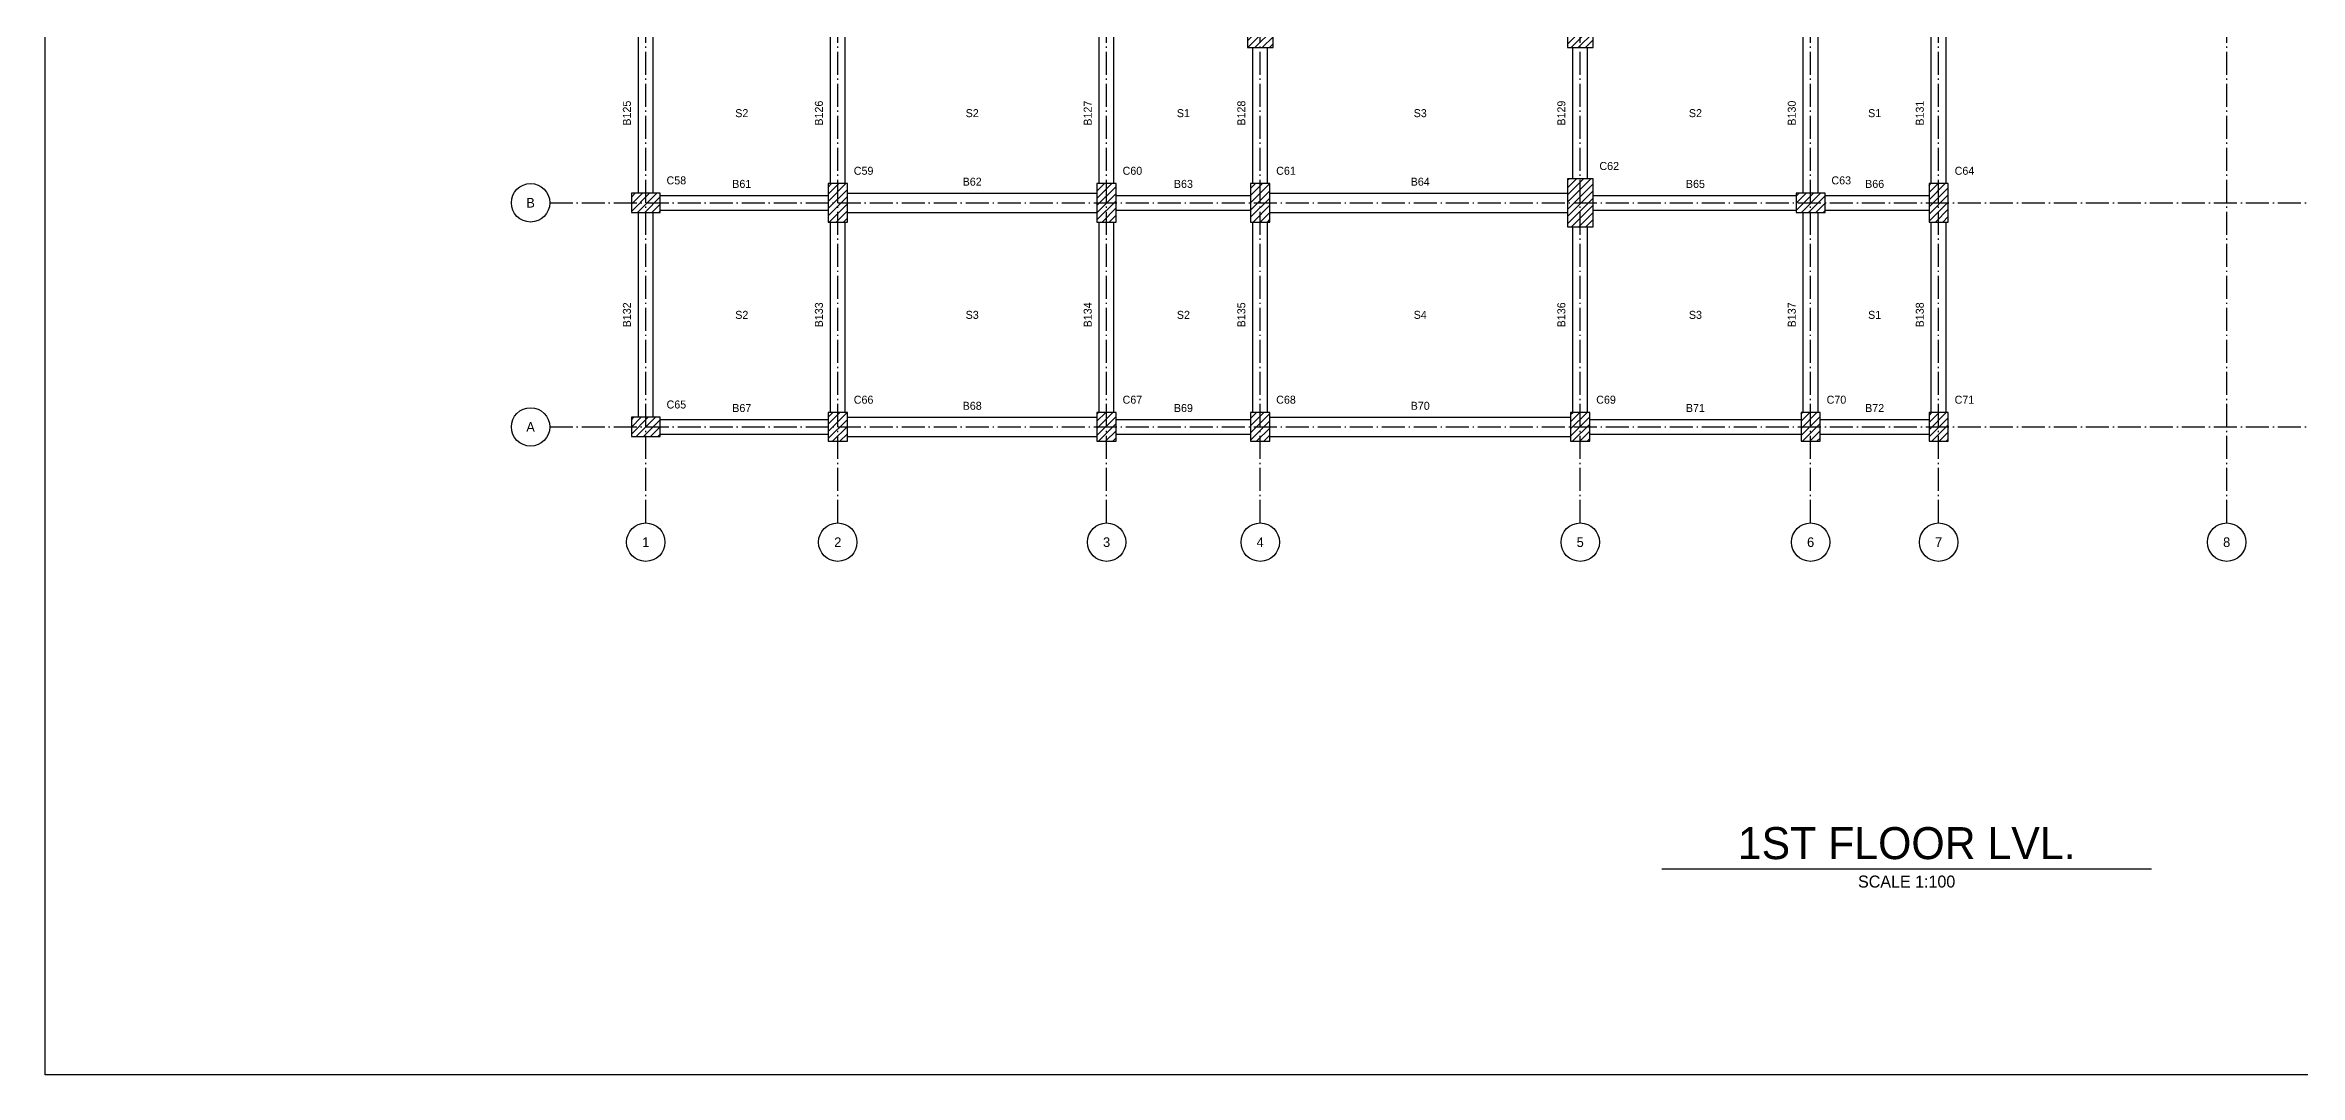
# Model space of a CAD drawing. Header units: millimetres. Extents: x -71346 to 347304, y -10119 to 33865.
# Drawn here: x 49225 to 84454, y -10119 to 5962 of the extents above; entities that cross this region are included whole.
import ezdxf
from ezdxf.enums import TextEntityAlignment as Align

# ---------------------------------------------------------------- set-up
doc = ezdxf.new("R2010")
doc.units = ezdxf.units.MM
doc.header["$LTSCALE"] = 40
doc.linetypes.add('GRIDLINE', pattern=[12.5, 9, -1.5, 0.5, -1.5])
for name, color, linetype in [('A-FLOR-IDEN', 11, 'Continuous'), ('G-ANNO-TEXT', 231, 'Continuous'), ('S-BEAM', 12, 'Continuous'), ('S-BEAM-IDEN', 2, 'Continuous'), ('S-COLS', 52, 'Continuous'), ('S-COLS-IDEN', 171, 'Continuous'), ('S-GRID', 8, 'GRIDLINE'), ('S-GRID-IDEN', 8, 'Continuous')]:
    doc.layers.add(name, color=color, linetype=linetype)
doc.layers.add('Boundary', color=40, linetype='Continuous', lineweight=30)
pattern_1 = [(45, (8209.604, 0), (-56.1266, 56.1266), [])]

msp = doc.modelspace()

# ---------------------------------------------------------------- hatches: boundary and pattern name
at = {"layer": 'S-COLS'}
h = msp.add_hatch(dxfattribs=at)
h.set_pattern_fill('ANSI31', scale=25)
h.set_pattern_definition(pattern_1)
h.paths.add_polyline_path([(68010, 5925), (68410, 5925), (68410, 6675), (68010, 6675)])
h = msp.add_hatch(dxfattribs=at)
h.set_pattern_fill('ANSI31', scale=25)
h.set_pattern_definition(pattern_1)
h.paths.add_polyline_path([(73010, 5925), (73410, 5925), (73410, 6675), (73010, 6675)])
h = msp.add_hatch(dxfattribs=at)
h.set_pattern_fill('ANSI31', scale=25)
h.set_pattern_definition(pattern_1)
h.paths.add_polyline_path([(58385, 3350), (58835, 3350), (58835, 3650), (58385, 3650)])
h = msp.add_hatch(dxfattribs=at)
h.set_pattern_fill('ANSI31', scale=25)
h.set_pattern_definition(pattern_1)
h.paths.add_polyline_path([(61460, 3200), (61760, 3200), (61760, 3800), (61460, 3800)])
h = msp.add_hatch(dxfattribs=at)
h.set_pattern_fill('ANSI31', scale=25)
h.set_pattern_definition(pattern_1)
h.paths.add_polyline_path([(65660, 3200), (65960, 3200), (65960, 3800), (65660, 3800)])
h = msp.add_hatch(dxfattribs=at)
h.set_pattern_fill('ANSI31', scale=25)
h.set_pattern_definition(pattern_1)
h.paths.add_polyline_path([(68060, 3200), (68360, 3200), (68360, 3800), (68060, 3800)])
h = msp.add_hatch(dxfattribs=at)
h.set_pattern_fill('ANSI31', scale=25)
h.set_pattern_definition(pattern_1)
h.paths.add_polyline_path([(73010, 3125), (73410, 3125), (73410, 3875), (73010, 3875)])
h = msp.add_hatch(dxfattribs=at)
h.set_pattern_fill('ANSI31', scale=25)
h.set_pattern_definition(pattern_1)
h.paths.add_polyline_path([(76585, 3350), (77035, 3350), (77035, 3650), (76585, 3650)])
h = msp.add_hatch(dxfattribs=at)
h.set_pattern_fill('ANSI31', scale=25)
h.set_pattern_definition(pattern_1)
h.paths.add_polyline_path([(78660, 3200), (78960, 3200), (78960, 3800), (78660, 3800)])
h = msp.add_hatch(dxfattribs=at)
h.set_pattern_fill('ANSI31', scale=25)
h.set_pattern_definition(pattern_1)
h.paths.add_polyline_path([(58385, -150), (58835, -150), (58835, 150), (58385, 150)])
h = msp.add_hatch(dxfattribs=at)
h.set_pattern_fill('ANSI31', scale=25)
h.set_pattern_definition(pattern_1)
h.paths.add_polyline_path([(61460, -225), (61760, -225), (61760, 225), (61460, 225)])
h = msp.add_hatch(dxfattribs=at)
h.set_pattern_fill('ANSI31', scale=25)
h.set_pattern_definition(pattern_1)
h.paths.add_polyline_path([(65660, -225), (65960, -225), (65960, 225), (65660, 225)])
h = msp.add_hatch(dxfattribs=at)
h.set_pattern_fill('ANSI31', scale=25)
h.set_pattern_definition(pattern_1)
h.paths.add_polyline_path([(68060, -225), (68360, -225), (68360, 225), (68060, 225)])
h = msp.add_hatch(dxfattribs=at)
h.set_pattern_fill('ANSI31', scale=25)
h.set_pattern_definition(pattern_1)
h.paths.add_polyline_path([(73060, -225), (73360, -225), (73360, 225), (73060, 225)])
h = msp.add_hatch(dxfattribs=at)
h.set_pattern_fill('ANSI31', scale=25)
h.set_pattern_definition(pattern_1)
h.paths.add_polyline_path([(76660, -225), (76960, -225), (76960, 225), (76660, 225)])
h = msp.add_hatch(dxfattribs=at)
h.set_pattern_fill('ANSI31', scale=25)
h.set_pattern_definition(pattern_1)
h.paths.add_polyline_path([(78660, -225), (78960, -225), (78960, 225), (78660, 225)])

# ---------------------------------------------------------------- linework, layer by layer
at = {"layer": 'Boundary'}
msp.add_lwpolyline([(49225, 33865), (104367, 33865), (104367, -10119), (49225, -10119)], close=True, dxfattribs=at)
at = {"layer": 'G-ANNO-TEXT'}
msp.add_line((74485, -6900), (82135, -6900), dxfattribs=at)
at = {"layer": 'S-BEAM'}
for p, q in [((58495, 3650), (58495, 6150)), ((58725, 3650), (58725, 6150)), ((61495, 3800), (61495, 6100)), ((61725, 3800), (61725, 6100)), ((65695, 3800), (65695, 6150)), ((65925, 3800), (65925, 6150)), ((76695, 3650), (76695, 6150)), ((76925, 3650), (76925, 6150)), ((78695, 3800), (78695, 6150)), ((78925, 3800), (78925, 6150)), ((68095, 3800), (68095, 5925)), ((68325, 3800), (68325, 5925)), ((73095, 3875), (73095, 5925)), ((73325, 3875), (73325, 5925)), ((58835, 3615), (61460, 3615)), ((61760, 3650), (65660, 3650)), ((65960, 3615), (68060, 3615)), ((68360, 3650), (73010, 3650)), ((73410, 3615), (76585, 3615)), ((77035, 3615), (78660, 3615)), ((58495, 150), (58495, 3350)), ((58725, 150), (58725, 3350)), ((58835, 3385), (61460, 3385)), ((61495, 225), (61495, 3200)), ((61725, 225), (61725, 3200)), ((61760, 3350), (65660, 3350)), ((65695, 225), (65695, 3200)), ((65925, 225), (65925, 3200)), ((65960, 3385), (68060, 3385)), ((68095, 225), (68095, 3200)), ((68325, 225), (68325, 3200)), ((68360, 3350), (73010, 3350)), ((73410, 3385), (76585, 3385)), ((76695, 225), (76695, 3350)), ((76925, 225), (76925, 3350)), ((77035, 3385), (78660, 3385)), ((78695, 225), (78695, 3200)), ((78925, 225), (78925, 3200)), ((73095, 225), (73095, 3125)), ((73325, 225), (73325, 3125)), ((58835, 115), (61460, 115)), ((61760, 150), (65660, 150)), ((65960, 115), (68060, 115)), ((68360, 150), (73060, 150)), ((73360, 115), (76660, 115)), ((76960, 115), (78660, 115)), ((58835, -115), (61460, -115)), ((61760, -150), (65660, -150)), ((65960, -115), (68060, -115)), ((68360, -150), (73060, -150)), ((73360, -115), (76660, -115)), ((76960, -115), (78660, -115))]:
    msp.add_line(p, q, dxfattribs=at)
at = {"layer": 'S-COLS'}
for points in [[(68010, 5925), (68410, 5925), (68410, 6675), (68010, 6675)], [(73010, 5925), (73410, 5925), (73410, 6675), (73010, 6675)], [(58385, 3350), (58835, 3350), (58835, 3650), (58385, 3650)], [(61460, 3200), (61760, 3200), (61760, 3800), (61460, 3800)], [(65660, 3200), (65960, 3200), (65960, 3800), (65660, 3800)], [(68060, 3200), (68360, 3200), (68360, 3800), (68060, 3800)], [(73010, 3125), (73410, 3125), (73410, 3875), (73010, 3875)], [(76585, 3350), (77035, 3350), (77035, 3650), (76585, 3650)], [(78660, 3200), (78960, 3200), (78960, 3800), (78660, 3800)], [(58385, -150), (58835, -150), (58835, 150), (58385, 150)], [(61460, -225), (61760, -225), (61760, 225), (61460, 225)], [(65660, -225), (65960, -225), (65960, 225), (65660, 225)], [(68060, -225), (68360, -225), (68360, 225), (68060, 225)], [(73060, -225), (73360, -225), (73360, 225), (73060, 225)], [(76660, -225), (76960, -225), (76960, 225), (76660, 225)], [(78660, -225), (78960, -225), (78960, 225), (78660, 225)]]:
    msp.add_lwpolyline(points, close=True, dxfattribs=at)
at = {"layer": 'S-GRID'}
for p, q in [((58610, -1500), (58610, 26700)), ((61610, -1500), (61610, 26700)), ((65810, -1500), (65810, 26700)), ((68210, -1500), (68210, 26700)), ((73210, -1500), (73210, 26700)), ((76810, -1500), (76810, 26700)), ((78810, -1500), (78810, 26700)), ((83310, -1500), (83310, 26700)), ((57110, 3500), (99510, 3500)), ((57110, 0), (99510, 0))]:
    msp.add_line(p, q, dxfattribs=at)
at = {"layer": 'S-GRID-IDEN'}
for centre in [(56810, 3500), (56810, 0), (58610, -1800), (61610, -1800), (65810, -1800), (68210, -1800), (73210, -1800), (76810, -1800), (78810, -1800), (83310, -1800)]:
    msp.add_circle(centre, 300, dxfattribs=at)

# ---------------------------------------------------------------- texts
at = {"layer": 'A-FLOR-IDEN'}
for s, p in [('S2', (60110, 4900)), ('S2', (63710, 4900)), ('S1', (67010, 4900)), ('S3', (70710, 4900)), ('S2', (75010, 4900)), ('S1', (77810, 4900)), ('S2', (60110, 1750)), ('S3', (63710, 1750)), ('S2', (67010, 1750)), ('S4', (70710, 1750)), ('S3', (75010, 1750)), ('S1', (77810, 1750))]:
    msp.add_text(s, height=125, dxfattribs=at).set_placement(p, align=Align.MIDDLE_CENTER)
at = {"layer": 'G-ANNO-TEXT'}
for s, height, p in [('1ST FLOOR LVL.', 500, (78310, -6500)), ('SCALE 1:100', 187.5, (78310, -7100))]:
    msp.add_text(s, height=height, dxfattribs=at).set_placement(p, align=Align.MIDDLE_CENTER)
at = {"layer": 'S-BEAM-IDEN'}
for s, p in [('B125', (58415, 4900)), ('B126', (61415, 4900)), ('B127', (65615, 4900)), ('B128', (68015, 4900)), ('B129', (73015, 4900)), ('B130', (76615, 4900)), ('B131', (78615, 4900)), ('B132', (58415, 1750)), ('B133', (61415, 1750)), ('B134', (65615, 1750)), ('B135', (68015, 1750)), ('B136', (73015, 1750)), ('B137', (76615, 1750)), ('B138', (78615, 1750))]:
    msp.add_text(s, height=125, rotation=90, dxfattribs=at).set_placement(p, align=Align.BOTTOM_CENTER)
for s, p in [('B62', (63710, 3730)), ('B64', (70710, 3730)), ('B61', (60110, 3695)), ('B63', (67010, 3695)), ('B65', (75010, 3695)), ('B66', (77810, 3695)), ('B67', (60110, 195)), ('B68', (63710, 230)), ('B69', (67010, 195)), ('B70', (70710, 230)), ('B71', (75010, 195)), ('B72', (77810, 195))]:
    msp.add_text(s, height=125, dxfattribs=at).set_placement(p, align=Align.BOTTOM_CENTER)
at = {"layer": 'S-COLS-IDEN'}
for s, p in [('C58', (58935, 3750)), ('C59', (61860, 3900)), ('C60', (66060, 3900)), ('C61', (68460, 3900)), ('C62', (73510, 3975)), ('C63', (77135, 3750)), ('C64', (79060, 3900)), ('C65', (58935, 250)), ('C66', (61860, 325)), ('C67', (66060, 325)), ('C68', (68460, 325)), ('C69', (73460, 325)), ('C70', (77060, 325)), ('C71', (79060, 325))]:
    msp.add_text(s, height=125, dxfattribs=at).set_placement(p, align=Align.BOTTOM_LEFT)
at = {"layer": 'S-GRID-IDEN'}
for s, p in [('B', (56810, 3500)), ('A', (56810, 0)), ('1', (58610, -1800)), ('2', (61610, -1800)), ('3', (65810, -1800)), ('4', (68210, -1800)), ('5', (73210, -1800)), ('6', (76810, -1800)), ('7', (78810, -1800)), ('8', (83310, -1800))]:
    msp.add_text(s, height=150, dxfattribs=at).set_placement(p, align=Align.MIDDLE_CENTER)

doc.saveas('drawing.dxf')
